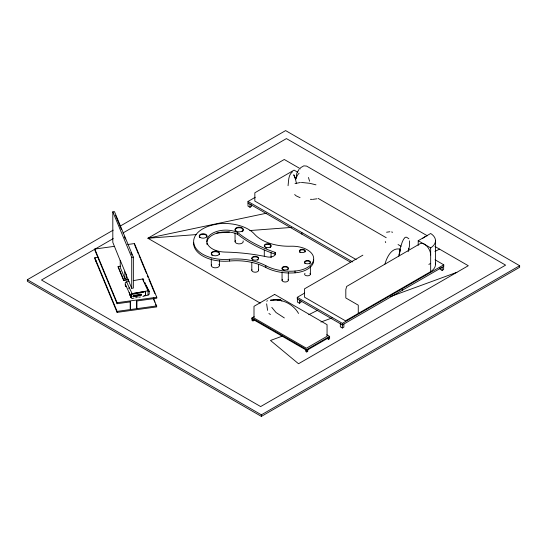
<?xml version="1.0" encoding="UTF-8"?>
<svg xmlns="http://www.w3.org/2000/svg" width="547" height="547" viewBox="0 0 547 547"><rect width="100%" height="100%" fill="white"/><g stroke="black" fill="none" stroke-linecap="round" stroke-linejoin="round"><path stroke-width="0.82" d="M130.323 294.881L130.282 295.859L130.09 295.045M148.593 290.758L145.789 285.049M288.064 185.707C288.686 180.954 288.173 175.156 292.358 171.861M133.147 296.255L134.008 295.667L141.317 294.573M408.151 251.675L408.876 248.468L408.363 250.464M408.377 250.444L409.58 245.644L409.573 240.824M398.852 256.146L400.055 249.158C391.536 247.189 386.825 257.391 384.944 264.057M399.666 250.547L400.055 249.158M399.905 249.309C401.436 245.364 402.004 240.297 405.142 237.316L406.599 237.227L408.876 238.765M266.799 301.335L267.387 300.563M295.667 178.937L297.541 175.081L299.086 173.194M299.086 169.29L296.809 173.242L295.975 178.978M128.559 288.324L129.297 287.825L132.169 293.684L147.977 290.785A1.306 1.019 -24.9 0 1 148.832 290.929A1.162 0.903 -24.9 0 1 149.187 291.537M300.59 167.703L303.817 165.844L306.607 166.09L427.371 235.812M119.855 226.301L285.623 130.596L519.65 265.712L519.65 267.292L261.377 416.404L27.35 281.288L27.35 279.708L113.195 230.15M113.256 238.581L41.476 280.023L260.652 406.565L505.606 265.138L286.43 138.596L122.877 233.022M251.552 204.838L251.552 206.39L250.02 207.279L248.003 206.116L248.003 201.467L255.299 197.255M253.999 320.337L252.974 320.925L251.948 320.337L251.948 317.971L254.164 316.692M362.866 255.162L304.467 288.878L304.467 297.158L345.472 320.829L430.667 271.64A18.495 10.68 0 0 0 435.357 263.134M297.267 298.881L297.267 297.329L304.611 293.089M440.103 267.688L440.103 269.233L442.113 270.396L443.651 269.507L443.651 266.41L342.34 324.904L297.39 298.956L297.39 302.053L299.407 303.216L300.939 302.327L300.939 300.775M418.209 245.412L418.209 240.701L430.667 233.501A18.495 10.68 0 0 1 430.667 247.894L430.667 271.64M428.848 264.42L430.667 263.367M297.267 297.329L342.34 323.352L443.767 264.816L443.767 266.348M340.33 323.742L340.33 326.839L342.34 328.002L343.878 327.113L343.878 324.015M251.948 317.971L306.744 349.601L329.615 336.398L329.615 338.764L328.597 339.352L327.571 338.764M329.615 337.184L306.744 350.395L251.948 318.757M305.718 349.8L305.718 351.379L306.744 351.967L307.77 351.379L307.77 349.8M27.35 279.708L261.377 414.824L519.65 265.712M308.74 314.71L317.862 310.128M434.961 251.408L439.521 249.117M282.498 336.07L270.498 340.46L298.518 363.741L468.287 265.726L434.981 246.499M320.898 322.033L332.097 317.937M390.496 296.583L456.895 272.303M295.024 183.58L300.419 182.486M132.169 293.684L131.793 293.801A1.258 0.985 -24.3 0 0 130.815 294.942L130.842 297.24A1.203 0.957 -24.7 0 0 131.198 297.78L131.943 298.388M133.947 295.524L133.188 295.879L133.106 296.549L140.716 295.455L141.584 294.895L140.49 294.354M386.565 232.222L389.867 231.75M266.574 213.193L147.868 238.239L260.256 303.127M316.98 198.793L312.569 199.395M148.729 291.305L148.681 290.813L148.934 291.271M148.661 291.1L148.736 291.059M148.442 291.12L148.716 290.888M125.625 285.972A1.176 0.923 -25.2 0 1 125.29 285.445L125.256 283.148A1.292 1.019 -25.1 0 1 126.562 281.869L129.078 281.418M133.263 280.666L142.48 279.004A1.238 0.923 -27.2 0 1 143.287 279.079M145.468 292.036L145.652 295.462L145.529 291.401L143.704 292.105A1.846 1.073 -1.7 0 1 142.746 292.474L131.977 294.471L131.164 295.318L131.225 297.78M143.977 295.571L145.564 295.284M149.187 291.537L149.222 293.896A1.128 0.875 -24.9 0 1 148.982 294.505L148.887 294.614A1.285 0.998 -24.9 0 1 148.046 295.038L143.827 296.166A1.846 1.073 -1.7 0 1 142.863 296.536M132.408 298.409L134.015 298.122M135.622 297.835L137.235 297.547M138.842 297.26L140.449 296.973M148.825 291.134L148.722 290.806M129.133 292.413L129.776 294.477L129.427 292.372M120.237 260.666L112.812 242.383L112.812 211.833L114.453 211.607L133.359 257.145L133.359 288.091L131.718 288.317L124.853 271.784M130.2 301.746L130.2 308.576L130.589 309.527L130.589 301.841L117.092 303.708L94.809 250.034L94.809 249.049L114.22 246.362M127.731 244.495L134.48 243.559L156.77 297.233L156.77 298.218L136.928 300.959L136.928 308.652L136.538 307.701L136.538 300.864M153.488 298.012L156.77 306.888L117.092 312.378L94.809 258.71L94.809 257.719L98.186 257.254M112.812 211.833L131.718 257.37L133.359 257.145M128.518 279.859L123.69 280.522L118.125 267.107L118.125 266.512L120.538 266.184M124.853 278.485L124.853 271.387L120.237 260.276L120.237 267.367L124.853 278.485L126.494 278.259L126.494 274.068M118.125 266.512L123.69 279.934L128.518 279.264M94.809 249.049L117.092 302.723L156.77 297.233M94.809 257.719L117.092 311.393L156.77 305.903M196.305 234.588L147.868 238.239L284.269 159.485L300.488 168.845M216.694 233.049L229.439 232.092M249.835 230.554L291.469 227.422M277.124 300.187C285.623 300.358 294.498 306.026 298.539 313.465M301.424 182.438L309.78 183.313L315.968 184.838M310.388 199.313L311.838 199.368M279.743 299.674L280.604 299.715L281.883 301.096M144.647 282.3L145.105 283.524M391.57 231.969L392.643 232.243M300.05 197.652L296.269 195.922L294.655 194.547M133.201 296.317L140.511 295.23L141.345 294.525M131.342 297.602C130.145 296.789 130.323 293.978 131.95 293.636L145.529 291.401M270.457 314.498L268.898 313.52M418.209 240.701L430.667 247.894M297.677 172.196L294.095 170.124L254.834 192.79L254.834 201.07L356.206 259.599M435.036 259.777L443.767 264.816M318.163 198.411L386.216 237.706M398.052 244.536L401.013 246.246M248.003 201.467L352.726 261.924M248.003 203.012L350.743 262.334M326.737 334.73L329.615 336.398M284.351 317.944L275.996 312.494L271.797 307.373M133.112 296.228L134.036 296.536L140.579 295.366L141.441 294.771L140.682 294.375L133.871 295.592L133.181 296.365M144.647 282.252L145.126 283.743M146.063 285.773L146.07 285.343L146.343 285.958M125.578 285.746L125.899 286.512L125.598 285.172L125.516 285.801M125.277 284.296L130.829 296.091M146.787 286.963L146.528 286.327L146.685 286.895M148.688 291.066L148.811 291.414M142.48 279.004L147.977 290.785L148.046 295.045M126.562 281.869L129.297 287.825M148.825 290.806L145.933 284.966L146.022 285.684M134.808 245.336L138.412 254.013M139.068 255.593L140.053 257.965M140.709 259.538L146.61 273.746M147.266 275.326L148.244 277.691M148.9 279.271L154.801 293.479M153.488 298.997L154.801 302.156M155.786 304.522L156.442 306.101M115.54 215.34L119.793 225.59M120.449 227.169L121.434 229.535M124.381 236.632L125.366 238.998M130.931 252.406L131.909 254.772M130.118 294.477L130.275 295.216M130.124 295.182L130.309 295.619M385.293 241.548L385.717 242.615M295.12 178.288L293.773 174.78L295.359 178.493L296.447 183.546M308.446 177.467L309.602 181.255M267.599 310.368L266.621 303.831M146.405 286.04L146.514 286.553M146.117 285.52L146.295 285.842A1.183 0.916 -25.3 0 1 146.418 286.259M143.676 281.185L143.656 279.613A1.094 0.82 -27.2 0 0 143.287 279.079M130.083 294.293L130.152 295.209M442.113 267.298L442.113 270.396M435.494 240.701L435.494 264.447M402.551 288.59L402.551 290.136M358.271 313.438L358.271 305.164L345.813 297.965L345.813 289.561L346.648 286.45L420.034 243.73A8.814 5.087 60 0 1 426.824 246.095A8.814 5.087 60 0 1 430.667 254.964M342.34 323.352L342.34 328.002M328.597 337.779L328.597 339.352M310.381 266.471L310.381 274.156M306.744 349.601L306.744 351.967M301.841 232.55L301.841 234.095M299.407 300.112L299.407 303.216M295.031 271.045A35.699 20.608 0 0 1 265.787 265.678A43.179 24.93 0 0 0 229.569 259.271A31.083 17.948 0 0 1 194.383 245.453A31.083 17.948 0 0 1 216.058 224.311A18.147 10.475 0 0 1 222.253 223.477A34.27 19.788 0 0 1 254.512 234.157A38.693 22.338 0 0 0 290.942 246.218A21.613 12.478 0 0 1 313.602 257.5A21.613 12.478 0 0 1 295.031 271.045L295.031 272.816A35.699 20.608 0 0 1 265.787 267.456A43.179 24.93 0 0 0 229.569 261.042A31.083 17.948 0 0 1 193.652 242.745M288.303 272.344L288.303 280.03M282.054 271.818L282.054 280.358M275.107 252.379A6.113 3.528 0 0 1 273.691 256.099A6.113 3.528 0 0 1 267.251 256.912A137.495 79.383 0 0 0 225.104 252.078A19.022 10.981 0 0 1 207.99 237.323A19.022 10.981 0 0 1 237.569 232.448A123.759 71.452 0 0 0 275.107 252.379L275.107 254.157A6.113 3.528 0 0 1 275.401 254.799M271.052 252.564L271.052 257.692M265.787 265.678L265.787 267.456M264.29 250.013L264.29 255.989M261.377 414.824L261.377 416.404M258.567 264.283L258.567 270.259M252.974 319.345L252.974 320.925M251.805 262.581L251.805 270.273M250.02 204.175L250.02 207.279M237.569 232.448L237.569 234.225A123.759 71.452 0 0 0 275.107 254.157M235.046 232.988L235.046 241.528M229.569 259.271L229.569 261.042M219.443 260.338L219.443 265.459M211.292 258.642L211.292 265.473M134.48 243.559L134.48 244.543M131.718 257.37L131.718 288.317M123.69 279.934L123.69 280.522M117.092 302.723L117.092 303.708M117.092 311.393L117.092 312.378M96.046 260.707L96.046 261.692M422.824 238.273A8.814 5.087 -60 0 1 426.051 236.413M313.602 259.271A21.613 12.478 0 0 1 295.031 272.816M243.114 240.899A4.103 2.373 0 0 1 238.629 243.866A4.103 2.373 0 0 1 235.593 240.338M270.601 247.23A3.378 1.949 0 0 1 270.068 247.641M266.806 248.147A3.378 1.949 0 0 1 265.992 247.955M264.29 246.266A3.378 1.949 0 0 1 268.105 244.324A3.378 1.949 0 0 1 270.936 246.759M288.119 279.565A3.138 1.812 0 0 1 285.049 282.006A3.138 1.812 0 0 1 282.327 279.435M258.451 269.753A3.378 1.949 0 0 1 255.196 272.215A3.378 1.949 0 0 1 251.921 269.767M309.985 273.322A2.899 1.675 0 0 1 307.489 275.838A2.899 1.675 0 0 1 304.966 273.329M207.046 244.53A19.022 10.981 0 0 1 206.834 243.148M206.923 241.788A19.022 10.981 0 0 1 218.376 232.776A19.022 10.981 0 0 1 237.569 234.225M218.889 264.283A4.075 2.352 0 0 1 215.908 267.798A4.075 2.352 0 0 1 211.422 264.864M304.98 263.572A2.899 1.675 0 0 1 305.814 261.363A2.899 1.675 0 0 1 309.698 261.651A2.899 1.675 0 0 1 309.534 263.914M299.797 252.358A2.899 1.675 0 0 1 299.51 251.955M299.407 251.524A2.899 1.675 0 0 1 302.676 249.856A2.899 1.675 0 0 1 305.103 251.948M282.231 269.391A3.138 1.812 0 0 1 285.705 266.977A3.138 1.812 0 0 1 287.585 269.924M284.645 270.546A3.138 1.812 0 0 1 283.859 270.409M258.116 259.804A3.378 1.949 0 0 1 257.582 260.208M252.803 260.215A3.378 1.949 0 0 1 252.263 259.811M251.805 258.84A3.378 1.949 0 0 1 255.175 256.885A3.378 1.949 0 0 1 258.567 258.827M211.839 255.217A4.075 2.352 0 0 1 211.429 254.649M211.292 254.04A4.075 2.352 0 0 1 215.887 251.702A4.075 2.352 0 0 1 219.306 254.635M199.778 237.672A3.863 2.229 0 0 1 199.388 237.131M199.252 236.557A3.863 2.229 0 0 1 203.607 234.335A3.863 2.229 0 0 1 206.848 237.118M243.121 230.69A4.103 2.373 0 0 1 242.061 231.757M235.189 230.704A4.103 2.373 0 0 1 238.608 227.737A4.103 2.373 0 0 1 243.258 230.082M145.488 285.534A0.909 0.697 -25.3 0 1 145.858 285.548M400.131 250.088L399.242 254.745L400.131 250.088M146.124 285.691L146.193 285.698M274.649 294.402L253.999 306.327L253.999 317.971L306.402 348.227L327.058 336.302L327.058 324.658L274.649 294.402M273.801 299.893L270.403 300.214L280.604 299.715L273.801 299.893M305.438 263.326A2.899 1.675 0 0 0 310.286 262.567A2.899 1.675 0 0 0 306.723 260.529A2.899 1.675 0 0 0 305.438 263.326M300.262 252.112A2.899 1.675 0 0 0 305.103 251.353A2.899 1.675 0 0 0 301.547 249.316A2.899 1.675 0 0 0 300.262 252.112M283.168 269.562A3.138 1.812 0 0 0 288.269 268.474A3.138 1.812 0 0 0 284.091 266.471A3.138 1.812 0 0 0 283.168 269.562M265.288 247.053A3.378 1.949 0 0 0 270.936 246.171A3.378 1.949 0 0 0 266.786 243.784A3.378 1.949 0 0 0 265.288 247.053M252.803 259.627A3.378 1.949 0 0 0 258.451 258.738A3.378 1.949 0 0 0 254.3 256.358A3.378 1.949 0 0 0 252.803 259.627M236.256 231.176A4.103 2.373 0 0 0 243.121 230.102A4.103 2.373 0 0 0 238.082 227.21A4.103 2.373 0 0 0 236.256 231.176M200.393 237.535A3.863 2.229 0 0 0 206.848 236.53A3.863 2.229 0 0 0 202.103 233.801A3.863 2.229 0 0 0 200.393 237.535M212.489 255.114A4.075 2.352 0 0 0 219.306 254.047A4.075 2.352 0 0 0 214.301 251.176A4.075 2.352 0 0 0 212.489 255.114"/></g></svg>
